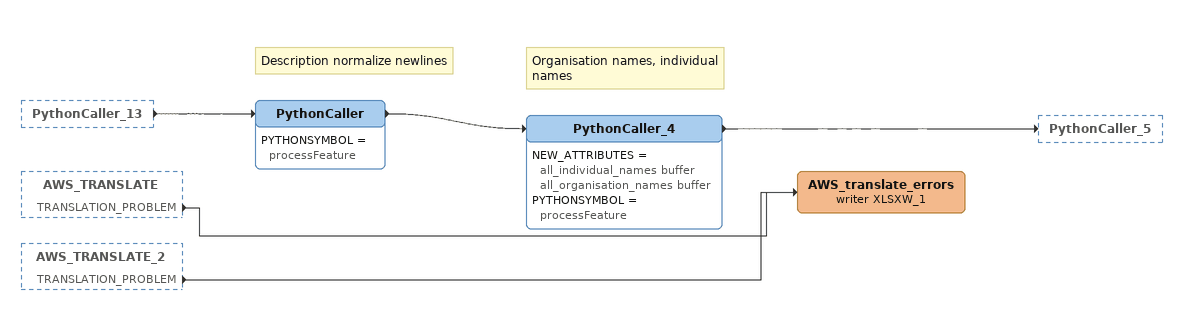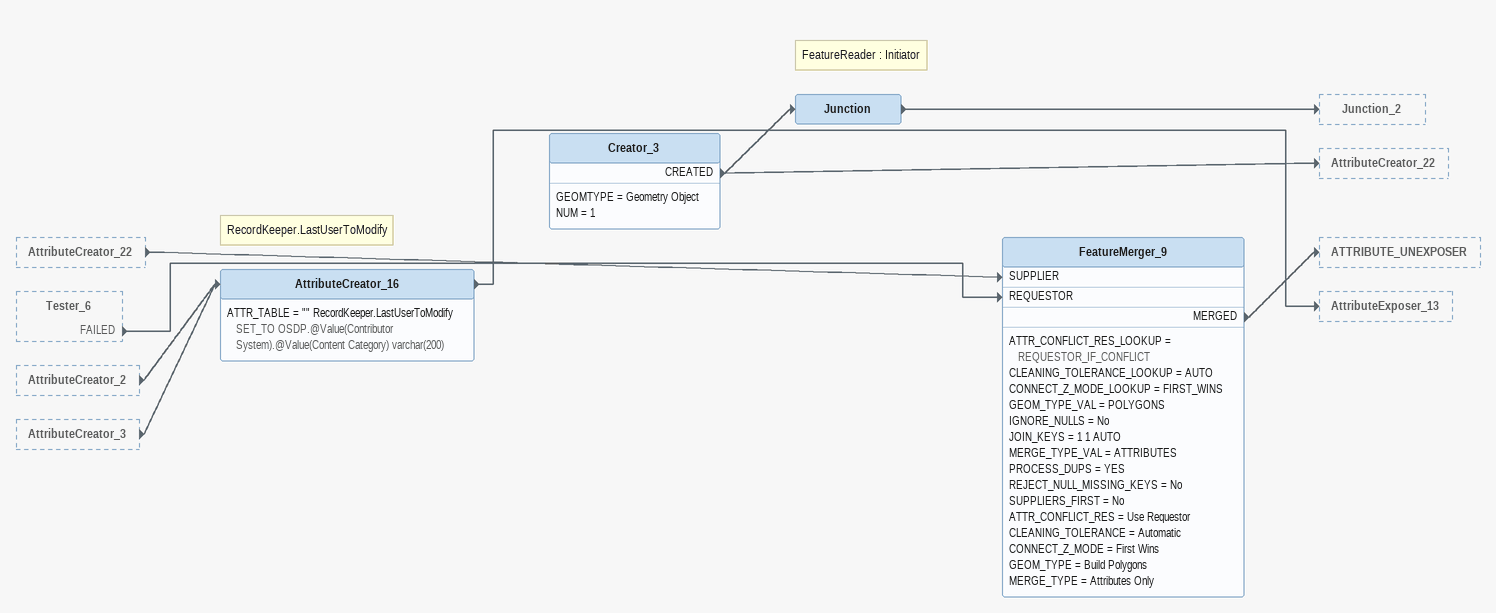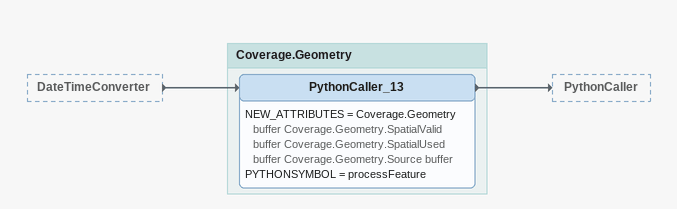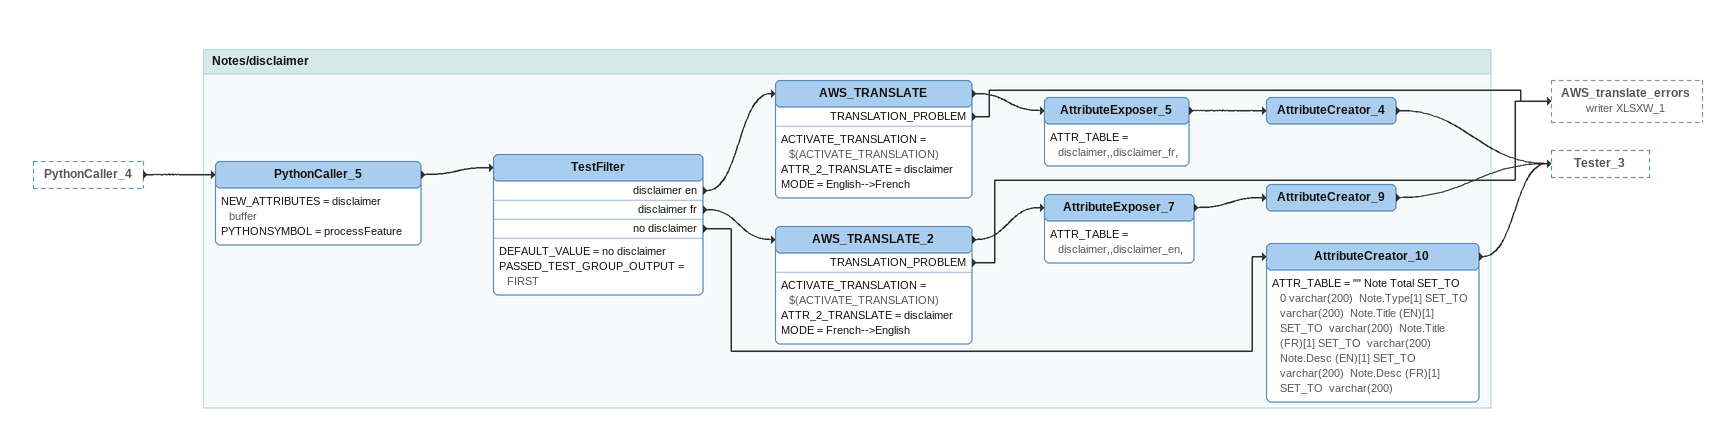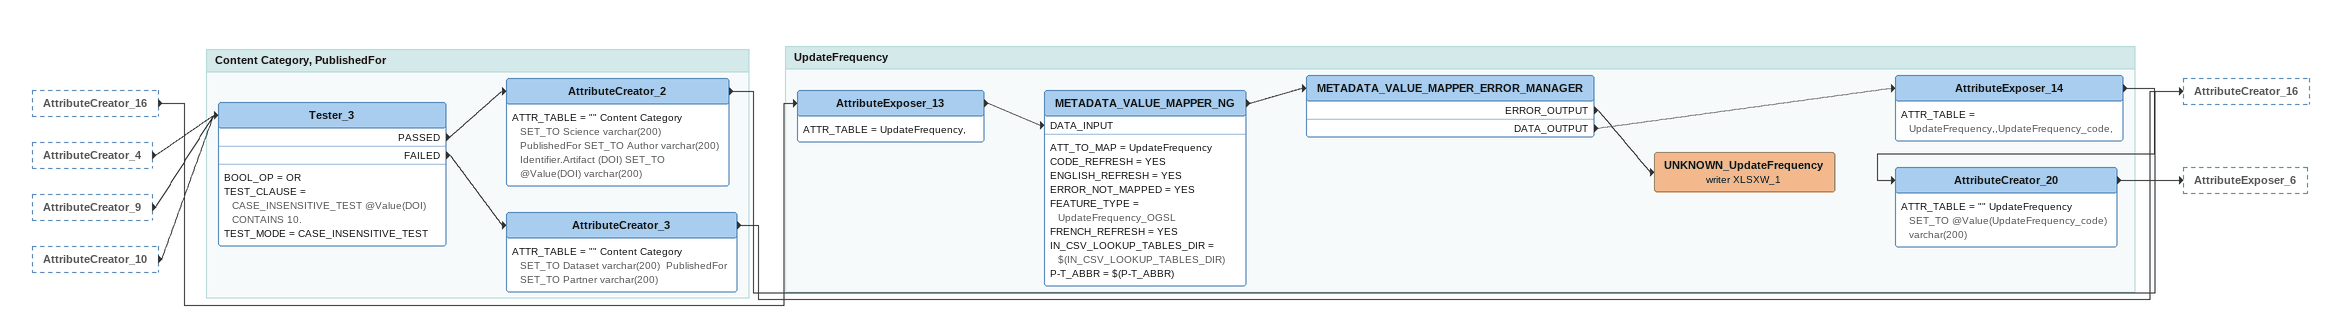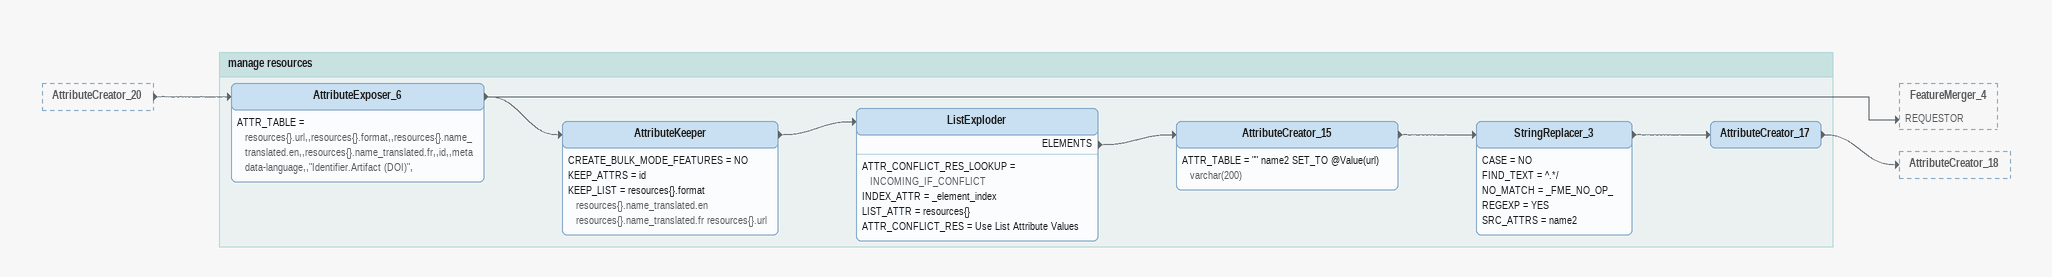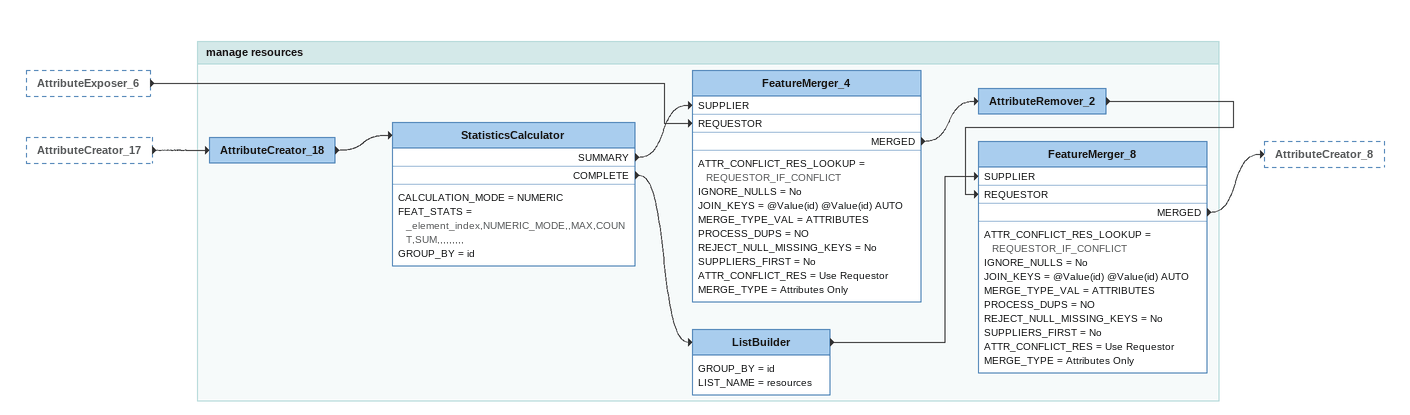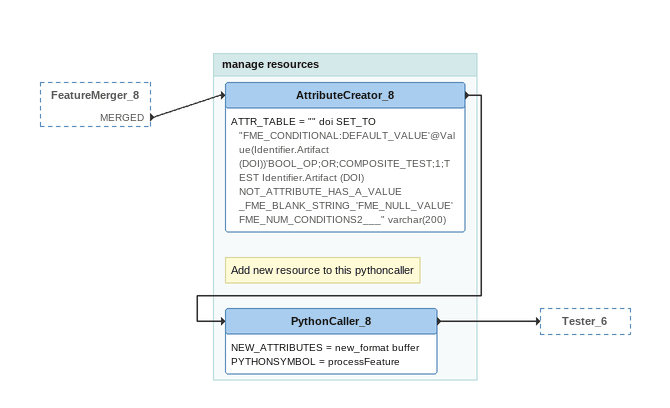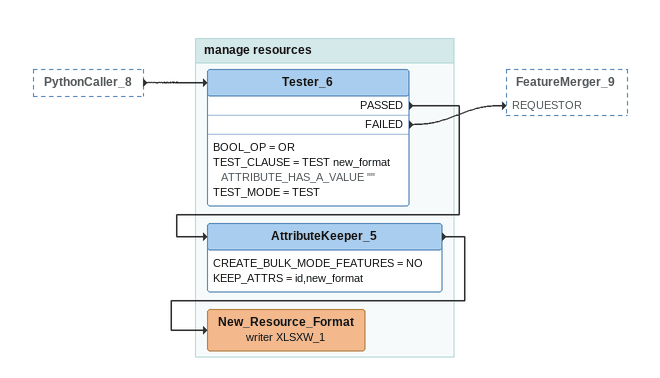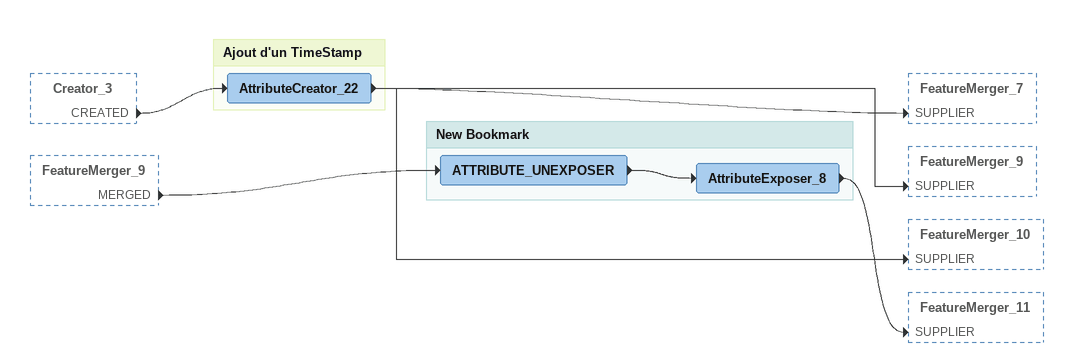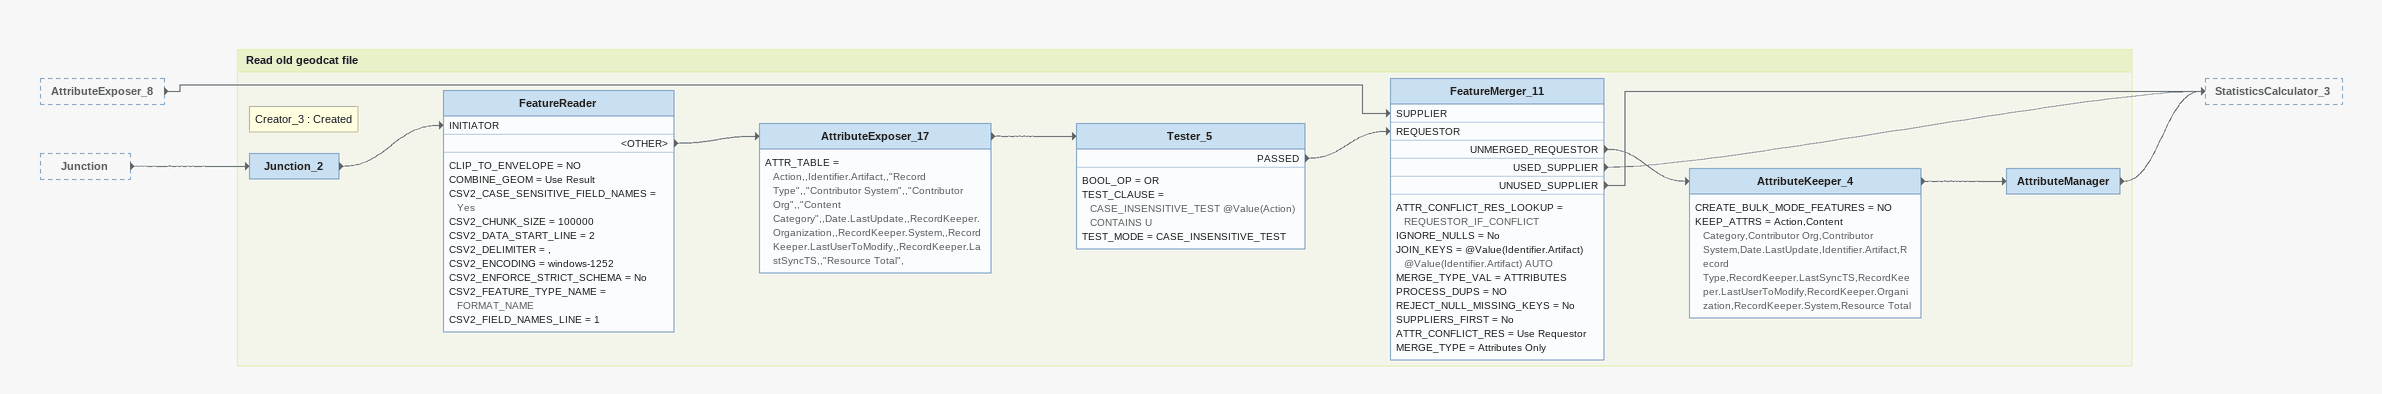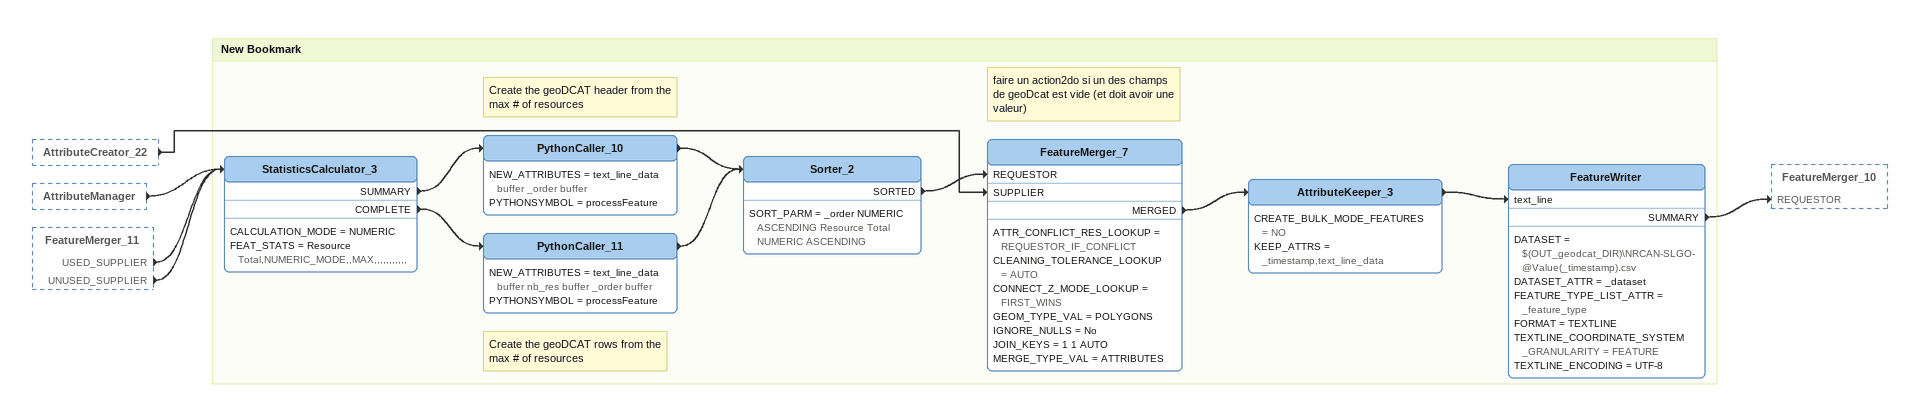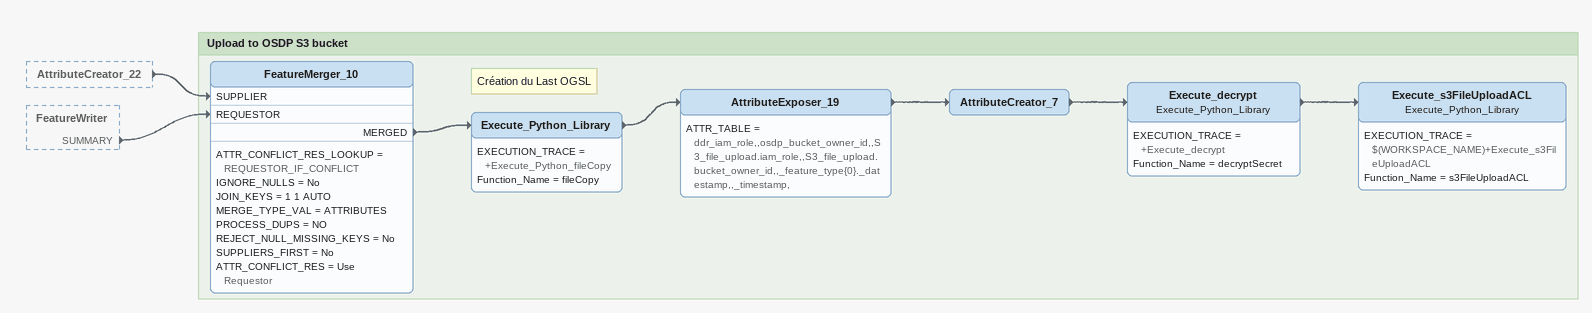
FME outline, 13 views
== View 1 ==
PythonCaller_13 [outside]
    -> PythonCaller
AWS_TRANSLATE [outside]
    TRANSLATION_PROBLEM -> AWS_translate_errors (writer XLSXW_1)
AWS_TRANSLATE_2 [outside]
    TRANSLATION_PROBLEM -> AWS_translate_errors (writer XLSXW_1)
Note: Description normalize newlines
PythonCaller
    PYTHONSYMBOL = processFeature
    -> PythonCaller_4
Note: Organisation names, individual names
PythonCaller_4
    NEW_ATTRIBUTES = all_individual_names buffer all_organisation_names buffer
    PYTHONSYMBOL = processFeature
    -> PythonCaller_5
AWS_translate_errors (writer XLSXW_1)

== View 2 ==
AttributeCreator_22 [outside]
    -> FeatureMerger_9 [SUPPLIER]
Tester_6 [outside]
    FAILED -> FeatureMerger_9 [REQUESTOR]
AttributeCreator_2 [outside]
    -> AttributeCreator_16
AttributeCreator_3 [outside]
    -> AttributeCreator_16
Note: RecordKeeper.LastUserToModify
AttributeCreator_16
    ATTR_TABLE = "" RecordKeeper.LastUserToModify SET_TO OSDP.@Value(Contributor System).@Value(Content Category) varchar(200)
    -> AttributeExposer_13
Creator_3
    GEOMTYPE = Geometry Object
    NUM = 1
    CREATED -> AttributeCreator_22
    CREATED -> Junction
Note: FeatureReader : Initiator
Junction
    -> Junction_2
FeatureMerger_9
    ATTR_CONFLICT_RES_LOOKUP = REQUESTOR_IF_CONFLICT
    CLEANING_TOLERANCE_LOOKUP = AUTO
    CONNECT_Z_MODE_LOOKUP = FIRST_WINS
    GEOM_TYPE_VAL = POLYGONS
    IGNORE_NULLS = No
    JOIN_KEYS = 1 1 AUTO
    MERGE_TYPE_VAL = ATTRIBUTES
    PROCESS_DUPS = YES
    REJECT_NULL_MISSING_KEYS = No
    SUPPLIERS_FIRST = No
    ATTR_CONFLICT_RES = Use Requestor
    CLEANING_TOLERANCE = Automatic
    CONNECT_Z_MODE = First Wins
    GEOM_TYPE = Build Polygons
    MERGE_TYPE = Attributes Only
    MERGED -> ATTRIBUTE_UNEXPOSER

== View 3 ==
DateTimeConverter [outside]
    -> PythonCaller_13

Bookmark: Coverage.Geometry
PythonCaller_13
    NEW_ATTRIBUTES = Coverage.Geometry buffer Coverage.Geometry.SpatialValid buffer Coverage.Geometry.SpatialUsed buffer Coverage.Geometry.Source buffer
    PYTHONSYMBOL = processFeature
    -> PythonCaller

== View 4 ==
PythonCaller_4 [outside]
    -> PythonCaller_5

Bookmark: Notes/disclaimer
PythonCaller_5
    NEW_ATTRIBUTES = disclaimer buffer
    PYTHONSYMBOL = processFeature
    -> TestFilter
TestFilter
    DEFAULT_VALUE = no disclaimer
    PASSED_TEST_GROUP_OUTPUT = FIRST
    disclaimer en -> AWS_TRANSLATE
    disclaimer fr -> AWS_TRANSLATE_2
    no disclaimer -> AttributeCreator_10
AWS_TRANSLATE
    ACTIVATE_TRANSLATION = $(ACTIVATE_TRANSLATION)
    ATTR_2_TRANSLATE = disclaimer
    MODE = English-->French
    -> AttributeExposer_5
    TRANSLATION_PROBLEM -> AWS_translate_errors (writer XLSXW_1)
AttributeExposer_5
    ATTR_TABLE = disclaimer,,disclaimer_fr,
    -> AttributeCreator_4
AttributeCreator_4
    -> Tester_3
AWS_TRANSLATE_2
    ACTIVATE_TRANSLATION = $(ACTIVATE_TRANSLATION)
    ATTR_2_TRANSLATE = disclaimer
    MODE = French-->English
    -> AttributeExposer_7
    TRANSLATION_PROBLEM -> AWS_translate_errors (writer XLSXW_1)
AttributeExposer_7
    ATTR_TABLE = disclaimer,,disclaimer_en,
    -> AttributeCreator_9
AttributeCreator_9
    -> Tester_3
AttributeCreator_10
    ATTR_TABLE = "" Note Total SET_TO 0 varchar(200)  Note.Type[1] SET_TO  varchar(200)  Note.Title (EN)[1] SET_TO  varchar(200)  Note.Title (FR)[1] SET_TO  varchar(200)  Note.Desc (EN)[1] SET_TO  varchar(200)  Note.Desc (FR)[1] SET_TO  varchar(200)
    -> Tester_3

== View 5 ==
AttributeCreator_16 [outside]
    -> AttributeExposer_13
AttributeCreator_4 [outside]
    -> Tester_3
AttributeCreator_9 [outside]
    -> Tester_3
AttributeCreator_10 [outside]
    -> Tester_3

Bookmark: Content Category, PublishedFor
Tester_3
    BOOL_OP = OR
    TEST_CLAUSE = CASE_INSENSITIVE_TEST @Value(DOI) CONTAINS 10.
    TEST_MODE = CASE_INSENSITIVE_TEST
    PASSED -> AttributeCreator_2
    FAILED -> AttributeCreator_3
AttributeCreator_2
    ATTR_TABLE = "" Content Category SET_TO Science varchar(200)  PublishedFor SET_TO Author varchar(200)  Identifier.Artifact (DOI) SET_TO @Value(DOI) varchar(200)
    -> AttributeCreator_16
AttributeCreator_3
    ATTR_TABLE = "" Content Category SET_TO Dataset varchar(200)  PublishedFor SET_TO Partner varchar(200)
    -> AttributeCreator_16

Bookmark: UpdateFrequency
AttributeExposer_13
    ATTR_TABLE = UpdateFrequency,
    -> METADATA_VALUE_MAPPER_NG [DATA_INPUT]
METADATA_VALUE_MAPPER_NG
    ATT_TO_MAP = UpdateFrequency
    CODE_REFRESH = YES
    ENGLISH_REFRESH = YES
    ERROR_NOT_MAPPED = YES
    FEATURE_TYPE = UpdateFrequency_OGSL
    FRENCH_REFRESH = YES
    IN_CSV_LOOKUP_TABLES_DIR = $(IN_CSV_LOOKUP_TABLES_DIR)
    P-T_ABBR = $(P-T_ABBR)
    -> METADATA_VALUE_MAPPER_ERROR_MANAGER
METADATA_VALUE_MAPPER_ERROR_MANAGER
    ERROR_OUTPUT -> UNKNOWN_UpdateFrequency (writer XLSXW_1)
    DATA_OUTPUT -> AttributeExposer_14
AttributeExposer_14
    ATTR_TABLE = UpdateFrequency,,UpdateFrequency_code,
    -> AttributeCreator_20
AttributeCreator_20
    ATTR_TABLE = "" UpdateFrequency SET_TO @Value(UpdateFrequency_code) varchar(200)
    -> AttributeExposer_6
UNKNOWN_UpdateFrequency (writer XLSXW_1)

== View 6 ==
AttributeCreator_20 [outside]
    -> AttributeExposer_6

Bookmark: manage resources
AttributeExposer_6
    ATTR_TABLE = resources{}.url,,resources{}.format,,resources{}.name_translated.en,,resources{}.name_translated.fr,,id,,metadata-language,,"Identifier.Artifact (DOI)",
    -> AttributeKeeper
    -> FeatureMerger_4 [REQUESTOR]
AttributeKeeper
    CREATE_BULK_MODE_FEATURES = NO
    KEEP_ATTRS = id
    KEEP_LIST = resources{}.format resources{}.name_translated.en resources{}.name_translated.fr resources{}.url
    -> ListExploder
ListExploder
    ATTR_CONFLICT_RES_LOOKUP = INCOMING_IF_CONFLICT
    INDEX_ATTR = _element_index
    LIST_ATTR = resources{}
    ATTR_CONFLICT_RES = Use List Attribute Values
    ELEMENTS -> AttributeCreator_15
AttributeCreator_15
    ATTR_TABLE = "" name2 SET_TO @Value(url) varchar(200)
    -> StringReplacer_3
StringReplacer_3
    CASE = NO
    FIND_TEXT = ^.*/
    NO_MATCH = _FME_NO_OP_
    REGEXP = YES
    SRC_ATTRS = name2
    -> AttributeCreator_17
AttributeCreator_17
    -> AttributeCreator_18

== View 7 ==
AttributeExposer_6 [outside]
    -> FeatureMerger_4 [REQUESTOR]
AttributeCreator_17 [outside]
    -> AttributeCreator_18

Bookmark: manage resources
AttributeCreator_18
    -> StatisticsCalculator
StatisticsCalculator
    CALCULATION_MODE = NUMERIC
    FEAT_STATS = _element_index,NUMERIC_MODE,,MAX,COUNT,SUM,,,,,,,,,
    GROUP_BY = id
    SUMMARY -> FeatureMerger_4 [SUPPLIER]
    COMPLETE -> ListBuilder
FeatureMerger_4
    ATTR_CONFLICT_RES_LOOKUP = REQUESTOR_IF_CONFLICT
    IGNORE_NULLS = No
    JOIN_KEYS = @Value(id) @Value(id) AUTO
    MERGE_TYPE_VAL = ATTRIBUTES
    PROCESS_DUPS = NO
    REJECT_NULL_MISSING_KEYS = No
    SUPPLIERS_FIRST = No
    ATTR_CONFLICT_RES = Use Requestor
    MERGE_TYPE = Attributes Only
    MERGED -> AttributeRemover_2
AttributeRemover_2
    -> FeatureMerger_8 [REQUESTOR]
ListBuilder
    GROUP_BY = id
    LIST_NAME = resources
    -> FeatureMerger_8 [SUPPLIER]
FeatureMerger_8
    ATTR_CONFLICT_RES_LOOKUP = REQUESTOR_IF_CONFLICT
    IGNORE_NULLS = No
    JOIN_KEYS = @Value(id) @Value(id) AUTO
    MERGE_TYPE_VAL = ATTRIBUTES
    PROCESS_DUPS = NO
    REJECT_NULL_MISSING_KEYS = No
    SUPPLIERS_FIRST = No
    ATTR_CONFLICT_RES = Use Requestor
    MERGE_TYPE = Attributes Only
    MERGED -> AttributeCreator_8

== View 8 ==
FeatureMerger_8 [outside]
    MERGED -> AttributeCreator_8

Bookmark: manage resources
AttributeCreator_8
    ATTR_TABLE = "" doi SET_TO "FME_CONDITIONAL:DEFAULT_VALUE'@Value(Identifier.Artifact (DOI))'BOOL_OP;OR;COMPOSITE_TEST;1;TEST Identifier.Artifact (DOI) NOT_ATTRIBUTE_HAS_A_VALUE _FME_BLANK_STRING_'FME_NULL_VALUE'FME_NUM_CONDITIONS2___" varchar(200)
    -> PythonCaller_8
Note: Add new resource to this pythoncaller
PythonCaller_8
    NEW_ATTRIBUTES = new_format buffer
    PYTHONSYMBOL = processFeature
    -> Tester_6

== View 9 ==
PythonCaller_8 [outside]
    -> Tester_6

Bookmark: manage resources
Tester_6
    BOOL_OP = OR
    TEST_CLAUSE = TEST new_format ATTRIBUTE_HAS_A_VALUE ""
    TEST_MODE = TEST
    PASSED -> AttributeKeeper_5
    FAILED -> FeatureMerger_9 [REQUESTOR]
AttributeKeeper_5
    CREATE_BULK_MODE_FEATURES = NO
    KEEP_ATTRS = id,new_format
    -> New_Resource_Format (writer XLSXW_1)
New_Resource_Format (writer XLSXW_1)

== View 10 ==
Creator_3 [outside]
    CREATED -> AttributeCreator_22
FeatureMerger_9 [outside]
    MERGED -> ATTRIBUTE_UNEXPOSER

Bookmark: Ajout d'un TimeStamp
AttributeCreator_22
    -> FeatureMerger_7 [SUPPLIER]
    -> FeatureMerger_9 [SUPPLIER]
    -> FeatureMerger_10 [SUPPLIER]

Bookmark: New Bookmark
ATTRIBUTE_UNEXPOSER
    -> AttributeExposer_8
AttributeExposer_8
    -> FeatureMerger_11 [SUPPLIER]

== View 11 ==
AttributeExposer_8 [outside]
    -> FeatureMerger_11 [SUPPLIER]
Junction [outside]
    -> Junction_2

Bookmark: Read old geodcat file
Note: Creator_3 : Created
Junction_2
    -> FeatureReader [INITIATOR]
FeatureReader
    CLIP_TO_ENVELOPE = NO
    COMBINE_GEOM = Use Result
    CSV2_CASE_SENSITIVE_FIELD_NAMES = Yes
    CSV2_CHUNK_SIZE = 100000
    CSV2_DATA_START_LINE = 2
    CSV2_DELIMITER = ,
    CSV2_ENCODING = windows-1252
    CSV2_ENFORCE_STRICT_SCHEMA = No
    CSV2_FEATURE_TYPE_NAME = FORMAT_NAME
    CSV2_FIELD_NAMES_LINE = 1
    <OTHER> -> AttributeExposer_17
AttributeExposer_17
    ATTR_TABLE = Action,,Identifier.Artifact,,"Record Type",,"Contributor System",,"Contributor Org",,"Content Category",,Date.LastUpdate,,RecordKeeper.Organization,,RecordKeeper.System,,RecordKeeper.LastUserToModify,,RecordKeeper.LastSyncTS,,"Resource Total",
    -> Tester_5
Tester_5
    BOOL_OP = OR
    TEST_CLAUSE = CASE_INSENSITIVE_TEST @Value(Action) CONTAINS U
    TEST_MODE = CASE_INSENSITIVE_TEST
    PASSED -> FeatureMerger_11 [REQUESTOR]
FeatureMerger_11
    ATTR_CONFLICT_RES_LOOKUP = REQUESTOR_IF_CONFLICT
    IGNORE_NULLS = No
    JOIN_KEYS = @Value(Identifier.Artifact) @Value(Identifier.Artifact) AUTO
    MERGE_TYPE_VAL = ATTRIBUTES
    PROCESS_DUPS = NO
    REJECT_NULL_MISSING_KEYS = No
    SUPPLIERS_FIRST = No
    ATTR_CONFLICT_RES = Use Requestor
    MERGE_TYPE = Attributes Only
    UNMERGED_REQUESTOR -> AttributeKeeper_4
    USED_SUPPLIER -> StatisticsCalculator_3
    UNUSED_SUPPLIER -> StatisticsCalculator_3
AttributeKeeper_4
    CREATE_BULK_MODE_FEATURES = NO
    KEEP_ATTRS = Action,Content Category,Contributor Org,Contributor System,Date.LastUpdate,Identifier.Artifact,Record Type,RecordKeeper.LastSyncTS,RecordKeeper.LastUserToModify,RecordKeeper.Organization,RecordKeeper.System,Resource Total
    -> AttributeManager
AttributeManager
    -> StatisticsCalculator_3

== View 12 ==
AttributeCreator_22 [outside]
    -> FeatureMerger_7 [SUPPLIER]
AttributeManager [outside]
    -> StatisticsCalculator_3
FeatureMerger_11 [outside]
    USED_SUPPLIER -> StatisticsCalculator_3
    UNUSED_SUPPLIER -> StatisticsCalculator_3

Bookmark: New Bookmark
StatisticsCalculator_3
    CALCULATION_MODE = NUMERIC
    FEAT_STATS = Resource Total,NUMERIC_MODE,,MAX,,,,,,,,,,,
    SUMMARY -> PythonCaller_10
    COMPLETE -> PythonCaller_11
Note: Create the geoDCAT header from the max # of resources
PythonCaller_10
    NEW_ATTRIBUTES = text_line_data buffer _order buffer
    PYTHONSYMBOL = processFeature
    -> Sorter_2
Note: Create the geoDCAT rows from the max # of resources
PythonCaller_11
    NEW_ATTRIBUTES = text_line_data buffer nb_res buffer _order buffer
    PYTHONSYMBOL = processFeature
    -> Sorter_2
Sorter_2
    SORT_PARM = _order NUMERIC ASCENDING Resource Total NUMERIC ASCENDING
    SORTED -> FeatureMerger_7 [REQUESTOR]
Note: faire un action2do si un des champs de geoDcat est vide (et doit avoir une valeur)
FeatureMerger_7
    ATTR_CONFLICT_RES_LOOKUP = REQUESTOR_IF_CONFLICT
    CLEANING_TOLERANCE_LOOKUP = AUTO
    CONNECT_Z_MODE_LOOKUP = FIRST_WINS
    GEOM_TYPE_VAL = POLYGONS
    IGNORE_NULLS = No
    JOIN_KEYS = 1 1 AUTO
    MERGE_TYPE_VAL = ATTRIBUTES
    MERGED -> AttributeKeeper_3
AttributeKeeper_3
    CREATE_BULK_MODE_FEATURES = NO
    KEEP_ATTRS = _timestamp,text_line_data
    -> FeatureWriter [text_line]
FeatureWriter
    DATASET = $(OUT_geodcat_DIR)\NRCAN-SLGO-@Value(_timestamp).csv
    DATASET_ATTR = _dataset
    FEATURE_TYPE_LIST_ATTR = _feature_type
    FORMAT = TEXTLINE
    TEXTLINE_COORDINATE_SYSTEM_GRANULARITY = FEATURE
    TEXTLINE_ENCODING = UTF-8
    SUMMARY -> FeatureMerger_10 [REQUESTOR]

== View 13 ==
AttributeCreator_22 [outside]
    -> FeatureMerger_10 [SUPPLIER]
FeatureWriter [outside]
    SUMMARY -> FeatureMerger_10 [REQUESTOR]

Bookmark: Upload to OSDP S3 bucket
FeatureMerger_10
    ATTR_CONFLICT_RES_LOOKUP = REQUESTOR_IF_CONFLICT
    IGNORE_NULLS = No
    JOIN_KEYS = 1 1 AUTO
    MERGE_TYPE_VAL = ATTRIBUTES
    PROCESS_DUPS = NO
    REJECT_NULL_MISSING_KEYS = No
    SUPPLIERS_FIRST = No
    ATTR_CONFLICT_RES = Use Requestor
    MERGED -> Execute_Python_Library
Note: Création du Last OGSL
Execute_Python_Library
    EXECUTION_TRACE = +Execute_Python_fileCopy
    Function_Name = fileCopy
    -> AttributeExposer_19
AttributeExposer_19
    ATTR_TABLE = ddr_iam_role,,osdp_bucket_owner_id,,S3_file_upload.iam_role,,S3_file_upload.bucket_owner_id,,_feature_type{0}._datestamp,,_timestamp,
    -> AttributeCreator_7
AttributeCreator_7
    -> Execute_decrypt
Execute_decrypt: Execute_Python_Library
    EXECUTION_TRACE = +Execute_decrypt
    Function_Name = decryptSecret
    -> Execute_s3FileUploadACL
Execute_s3FileUploadACL: Execute_Python_Library
    EXECUTION_TRACE = $(WORKSPACE_NAME)+Execute_s3FileUploadACL
    Function_Name = s3FileUploadACL
